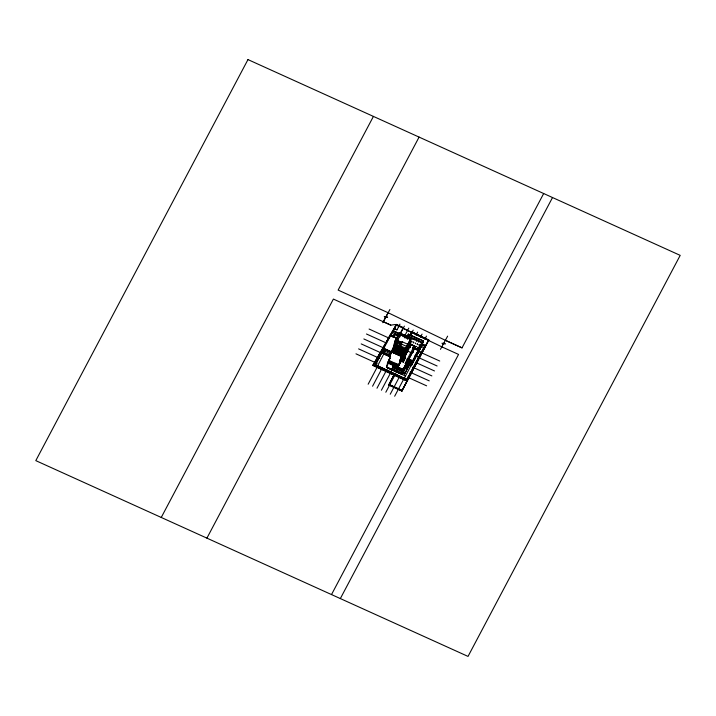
<?xml version="1.0" encoding="UTF-8"?>
<svg xmlns="http://www.w3.org/2000/svg" width="716" height="716" viewBox="0 0 716 716"><rect width="100%" height="100%" fill="white"/><g stroke="black" fill="none" stroke-linecap="round" stroke-linejoin="round"><path stroke-width="1.07" d="M409.928 343.975L410.17 340.53L407.243 346.043M411.279 338.525L410.984 338.059L410.402 340.342L410.152 346.481L407.135 352.174L409.695 342.23L406.786 347.725M410.152 346.481L411.163 337.979L411.36 338.605M407.037 381.082L407.323 380.67L407.198 381.154L372.964 365.464L373.09 364.981L396.395 324.42L403.359 327.776L403.153 328.402L425.519 339.169M407.234 380.447L407.109 380.939L373.215 365.402L373.34 364.918L394.409 374.566L388.976 384.948L401.864 390.855L428.508 340.369M375.363 364.775L406.939 379.507L375.363 364.775L383.516 349.354M377.475 366.162L383.865 353.776M382.881 350.867L383.758 347.457L388.26 338.945M383.794 348.388L401.345 356.282M383.006 352.299L390.417 355.378M383.973 349.193L391.366 352.541L383.982 349.131L383.23 352.057L384.259 350.124M383.74 350.58L383.731 351.252L383.883 350.643M384.116 349.113L384.107 349.793M383.955 353.919L384.107 353.31M389.459 337.746L390.157 335.025L396.664 338.059M394.453 328.886L390.417 336.511M388.358 355.619L388.466 355.53M442.166 347.009L396.27 324.912L396.395 324.42M403.359 327.776L396.485 324.643L396.36 325.127L398.982 326.219M387.893 362.529L403.278 369.501L415.361 346.616L409.427 343.931M388.761 361.007L391.249 351.637L401.363 356.219L399.027 365.303L388.761 361.007L398.875 365.59L403.681 356.38M396.995 329.861L394.31 328.572L396.995 329.861L398.964 326.138M389.952 357.651L389.549 359.038M391.079 353.265L391.187 352.827M391.455 351.798L400.727 334.256L399.779 336.976M387.392 367.917L405.471 375.99M389.209 360.864L388.913 362.019L397.505 366.252M389.576 361.025L389.28 362.189L389.522 361.723M392.431 350.912L394.946 341.111L399.349 332.788L402.097 334.032L401.703 335.553M389.943 361.195L389.647 362.35L389.889 361.884M392.332 351.753L396.172 353.498L392.332 351.753L395.841 345.022L399.635 346.947L395.841 345.022M398.901 326.353L399.027 325.87M392.601 351.243L396.44 352.979M393.165 349.122L394.964 342.534M395.035 341.863L395.688 339.706M393.299 349.417L395.885 339.33M395.912 339.626L395.178 341.935M395.026 346.571L398.866 348.307M397.792 337.415L397.496 336.941M395.322 346.096L399.161 347.833M395.563 345.542L399.439 347.323M394.355 343.394L396.1 344.181L396.682 341.908M397.076 340.413L398.132 338.391L397.076 340.413L401.801 342.561M398.767 335.07L399.349 332.788M397.371 341.944L396.225 343.698L394.48 342.901M397.496 343.188L398.15 342.946L397.505 343.125M393.326 365.652L392.189 368.471M393.702 364.184L394.31 363.889L393.702 364.184L393.997 363.03M388.725 385.011L394.158 374.638L388.725 385.011L401.953 391.079L428.821 340.037L411.888 331.875L428.58 340.1L428.454 340.583M394.069 364.355L394.364 363.2M396.834 353.793L400.826 355.601L396.834 353.793L400.342 347.063L404.28 349.059L400.342 347.063M399.331 344.02L399.984 343.778M398.588 348.826L394.749 347.081M399.761 344.217L400.002 343.716M398.463 350.706L402.455 352.514M398.714 350.151L402.723 352.004M402.446 335.885L402.831 334.363L402.616 335.965M399.009 349.676L403.001 351.484M403.35 336.296L403.735 334.775L403.52 336.368M401.175 344.861L401.425 344.36M402.159 341.747L400.575 345.667L402.159 341.747L407.708 344.253M404.254 336.708L404.647 335.186L404.424 336.78M396.136 372.311L396.852 370.011M398.114 366.189L398.042 364.865M404.961 337.88L405.551 335.598L405.131 337.952M396.503 372.472L396.601 370.476M398.418 365.035L398.042 366.494L403.618 355.834M398.66 364.569L397.747 366.019M398.893 364.981L394.972 363.209M399 364.578L403.681 355.557M399.277 363.486L404.37 352.907M404.012 353.265L399.895 360.954M404.236 352.406L400.02 360.587L400.387 359.047M400.647 358.027L405.265 349.417L407.046 350.258L405.247 353.713M398.875 365.59L401.211 356.496M406.062 337.522L406.455 336.01L406.232 337.603M406.974 337.934L407.359 336.413L407.144 338.015M407.449 336.162L422.574 342.74M407.717 335.876L422.44 342.543M401.273 361.473L403.162 352.523L400.906 361.312L402.678 358.591M408.424 334.175L423.496 340.932M404.021 352.317L401.416 361.732L403.672 352.943L405.462 353.758M408.514 334.39L423.254 341.004L412.443 361.535M401.81 361.061L404.048 352.227L405.704 352.997M407.449 339.295L408.272 336.824L408.048 338.426M402.338 359.709L403.18 359.799M402.526 359.316L404.28 352.281M407.878 338.346L408.272 336.824M408.335 336.565L407.458 338.104M402.965 357.749L403.359 356.282M404.988 350.482L400.396 359.128M405.265 349.417L407.055 350.231M402.544 361.294L403.359 359.351M402.92 359.808L403.645 358.161M403.027 359.566L403.735 357.884M403.135 359.316L402.383 359.056M403.296 358.367L403.511 357.857M402.875 357.275L403.591 357.705L403.385 358.197L402.652 357.839M403.672 356.899L404.182 355.727L403.448 355.413M403.027 356.38L403.761 356.729L403.045 356.3M403.86 356.487L403.144 356.076M404.048 355.44L404.352 354.751M404.137 355.27L403.421 354.841L405.184 355.691M404.638 353.462L403.896 353.149M402.866 360.533L402.124 360.202M402.965 360.291L402.231 359.951L401.774 361.052M403.403 358.6L404.37 358.68M403.994 356.138L403.251 355.807M404.093 355.897L403.359 355.566M404.746 353.212L404.003 352.881M404.844 352.97L404.11 352.63M403.573 358.412L404.558 358.492M403.949 356.944L404.782 357.105L402.732 356.604M405.677 350.634L407.538 344.978M406.24 349.05L407.315 344.87M408.782 338.757L409.176 337.236L409.436 337.692M408.952 338.838L409.319 337.147L409.749 337.334L409.078 337.639L409.319 337.147M403.054 362.43L405.265 353.65M406.053 350.473L407.932 344.235M405.721 352.737L403.385 361.857L401.604 360.998L402.929 358.483M406.178 350.777L408.156 343.411L406.446 350.795M404.03 360.014L401.98 359.53M404.406 358.555L402.356 358.072M404.961 356.291L408.004 343.689M404.057 360.085L404.585 358.367L403.555 360.246M404.916 357.06L405.274 355.494L403.52 354.608M405.614 354.16L406.044 352.666M403.215 361.786L404.549 359.217L408.057 345.327M409.686 339.169L410.08 337.648L409.856 339.241M403.377 361.732L404.71 359.351L406.616 351.171M411.682 332.51L411.888 331.875M411.79 332.564L410.304 335.365M410.026 341.147L409.722 340.413M410.599 339.241L400.208 334.47M403.027 369.295L401.721 374.217L403.726 370.279M407.476 352.541L406.804 352.845M402.294 372.982L402.768 371.112M403.341 368.901L403.117 370.503M409.633 343.85L415.584 346.634L403.368 369.725L387.669 362.52L386.443 367.299L402.159 374.423L403.394 369.644M403.368 370.262L403.842 368.427M405.077 363.54L413.275 347.895L418.43 350.231M410.134 344.271L410.805 343.966L410.384 343.77M403.135 371.183L403.573 371.38L404.522 367.702L404.084 367.505M410.572 344.396L410.805 343.966M407.216 359.513L407.467 358.456L412.649 360.864L411.584 364.918L414.698 359.029M410.447 347.618L409.892 346.75M411.87 341.98L411.691 341.29L411.888 341.917M405.704 367.317L406.455 364.39L408.075 365.142M412.756 339.312L413.427 339.008L413.186 339.5M405.739 367.335L406.5 364.39M406.724 363.639L408.478 364.453L407.896 363.871M406.464 365.241L406.84 363.603L407.673 363.764L406.93 363.451M407.037 363.2L407.789 363.442M407.144 362.958L407.896 363.191M407.243 362.708L408.004 362.949M392.198 368.418L404.603 374.012L409.445 364.274M405.587 364.659L408.174 359.602L402.929 369.519M412.21 344.665L412.631 344.861L411.977 345.103L412.219 344.602M407.574 363.952L408.236 362.377M408.541 360.112L408.711 359.584M412.398 345.291L412.649 344.799M407.037 366.368L406.303 366.037M407.413 364.9L406.679 364.569M407.932 363.746L407.502 364.757L406.786 364.328M408.013 363.746L407.708 364.265L406.974 363.925L402.571 371.89L406.849 363.746M408.111 362.699L403.573 371.38M413.302 342.561L413.535 342.123L413.714 342.812L413.535 342.123M407.708 364.032L408.138 363.576L411.414 365.348M408.559 363.227L409.892 360.703M408.532 364.059C403.52 378.827 412.532 353.552 408.022 365.16M414.832 339.706L415.038 340.279M401.864 390.855L428.58 340.1M409.319 362.189L408.308 365.625L407.583 365.267M411.557 353.024L407.341 350.777M401.953 391.079L402.079 390.587L388.851 384.528M408.46 366.27L409.534 361.911L412.577 363.137L413.329 360.211L412.747 360.578M413.195 348.2L413.383 347.269L418.797 349.721L417.714 353.668L416.828 353.274M413.821 345.935L414.475 345.694L414.063 345.443M414.26 346.07L414.483 345.631M412.971 352.505L412.783 351.869L413.186 352.129M415.549 343.653L415.378 342.964L415.566 343.59M416.444 340.977L417.115 340.673L416.864 341.174M410.223 366.395L410.689 364.56M415.361 346.616L410.393 344.459M415.101 348.513L415.602 346.553M410.59 366.556L411.056 364.73M415.906 346.275L416.309 346.526L415.656 346.768L416.327 346.463M409.248 364.641L411.351 365.599L411.691 364.274M412.559 361.07L418.493 349.82L413.383 347.269L418.914 349.882M417.204 343.859L417.392 344.486L417.213 343.796M418.278 341.809L418.529 341.317L418.708 342.006M414.77 358.107L414.841 359.092L413.955 358.689M417.732 347.171L417.92 347.797L418.171 347.296M419.039 344.691L419.236 345.318L419.057 344.629M417.884 351.547L412.246 362.529M417.893 351.198L418.332 350.759M420.122 342.651L420.775 342.4L420.373 342.15L420.56 342.776M418.672 349.175L417.464 354.134L418.744 349.202M417.831 352.012L418.493 352.317L420.274 346.249L419.612 345.953L419.173 346.786L419.836 347.09M418.493 352.317L420.274 346.249M420.417 346.329L420.041 348.11M420.373 348.057L418.457 351.654M422.028 342.49L422.512 342.991L421.276 346.687L420.722 346.437L421.411 344.369M421.76 345.918L422.61 342.624M424.892 345.568L421.393 352.433L418.332 351.055M425 345.622L422.064 343.922M428.696 340.521L428.821 340.037M397.416 337.245L397.568 336.815L396.557 338.713M408.281 334.605L408.451 334.086L406.572 337.71M419.791 348.361L420.99 346.034M420.158 348.522L420.927 346.499M422.324 342.4L421.375 345.237L422.073 345.21L411.351 365.599M421.957 345.551L423.514 340.914L411.87 362.985M403.699 356.801L404.486 354.957M407.18 365.446L407.968 363.594M393.809 336.234L394.444 334.086L398.866 336.081M161.252 517.453L373.421 116.413M206.915 538.137L333.396 299.073L390.793 325.145L395.42 324.5L396.27 324.912M419.084 137.096L338.14 290.096L388.144 312.74L445.853 340.539L462.026 347.869L543.677 193.535M383.391 321.717L388.144 312.74M383.167 348.28L390.157 335.025M374.763 366.109L383.418 349.748M383.534 349.847L382.04 352.675L390.551 356.523M384.107 350.052L382.595 352.916L383.74 348.45L390.712 335.276L396.727 338.435M384.179 352.549L384.787 352.254L384.546 352.72M392.896 337.012L394.444 334.086M368.149 384.224L377.529 366.485M393.003 337.2L395.778 331.991M398.382 327.069L399.949 324.106M393.576 336.592L394.811 334.247M393.818 337.003L395.411 333.987L398.177 335.231M398.033 336.189L398.526 335.258M388.958 354.724L388.842 354.089L388.528 354.796L383.928 352.711M399.993 333.88L403.072 328.044M372.571 386.219L382.469 367.496M400.029 334.309L404.37 326.111M391.097 351.914L395.536 343.519M391.652 351.851L393.612 348.146M394.579 346.329L395.563 344.45L393.809 347.851M396.834 341.908L395.832 343.805L405.319 348.101M391.034 353.248L393.648 348.164M396.1 344.181L397.085 342.32M402.097 334.032L401.739 334.712L393.353 330.855M387.642 362.6L390.05 358.009M389.952 358.394L387.571 362.905L402.848 369.823M402.831 334.363L402.473 335.043L403.001 334.444M387.911 364.355L386.515 366.995L402.24 374.119M403.735 334.775L403.377 335.455L403.905 334.855M404.647 335.186L404.28 335.867L404.817 335.258M376.983 388.224L386.891 369.501M404.093 336.985L408.791 328.116M396.172 353.498L399.68 346.768M405.551 335.598L405.193 336.278L405.721 335.67M406.455 336.01L406.097 336.69L406.625 336.081M406.59 338.033L408.532 334.336M407.529 336.493L407.001 337.102M393.621 364.489L392.082 369.51L392.798 368.176M408.433 336.905L407.905 337.505M390.829 371.774L391.813 369.921M409.176 337.236L408.809 337.916L409.346 337.317M410.17 335.365L411.745 332.287M381.404 390.229L391.312 371.506M410.599 335.043L413.204 330.112M410.08 337.648L409.722 338.328L410.25 337.728M400.826 355.601L404.334 348.871M401.112 356.174L405.829 347.287M405.65 348.101L400.772 357.66L405.605 348.289M411.163 337.979L407.78 344.512M407.485 345.13L411.145 338.041M400.504 358.716L403.582 352.881M406.876 347.036L410.241 340.646M403.878 352.764L400.128 360.184M406.858 347.412L408.585 343.662M406.849 347.976L408.272 344.888M406.223 349.569L408.084 345.622M399.537 362.502L404.263 353.31M406.133 349.936L407.95 346.132M403.735 354.796L399.349 363.066M406.133 350.249L407.789 346.75M399.134 363.916L403.43 355.664M405.059 352.487L404.424 353.973L403.69 353.623M406.16 350.661L407.646 347.323M406.169 350.938L407.485 347.94M406.133 351.055L407.368 348.737M402.195 358.868L403.529 356.362M406.124 351.592L407.171 349.157M405.372 353.149L407.064 349.918M401.989 390.363L389.101 384.456L388.976 384.948L394.409 374.566M405.095 354.465L406.706 350.983M404.048 356.756L403.779 357.141L404.227 356.523M404.719 355.924L406.053 353.364M404.88 355.879L404.495 356.64L402.92 355.87M385.826 392.225L395.733 373.501M404.307 357.32L405.865 354.098M416.059 335.07L417.625 332.117M404.343 357.391L405.498 355.27M403.475 359.495L402.643 361.052L401.918 360.694M404.119 358.107L405.489 355.557M403.967 358.85L405.256 356.308M404.236 358.743L403.743 359.566L402.168 358.805M403.368 361.034L404.665 358.51M404.737 358.492L403.197 361.661L401.685 360.98M407.467 358.456L413.06 361.267M390.247 394.23L399.626 376.491M403.314 369.725L407.225 362.332M420.48 337.075L422.046 334.121M407.395 362.412L403.251 370.217L392.941 365.545L403.215 370.136M406.062 365.903L406.965 364.175M402.159 374.423L406.93 365.402M407.502 364.73L407.198 365.42L406.464 365.062M408.245 364.444L409.588 361.875L408.254 366.306M407.869 365.903L409.212 363.343M406.079 365.849L407.699 366.61L408.943 364.095M407.681 366.637L409.024 364.077M407.27 368.087L408.192 366.431M404.603 374.012L409.14 365.429M414.886 355.986L415.906 354.062M417.947 350.205L422.538 341.639M419.308 347.976L418.627 350.598M419.406 348.2L421.661 343.895M417.607 352.326L421.33 346.258L417.714 353.086M394.659 396.234L404.567 377.511M418.037 351.261L412.201 363.128L408.791 361.589M418.529 351.153L421.769 344.987M424.901 339.08L426.468 336.117M404.459 377.95L418.046 352.245M417.562 353.606L414.94 358.564L414.206 358.233M425.107 345.3L406.357 380.599L421.285 352.353L418.762 356.962L416.184 355.789L418.198 352.138M331.508 594.575L458.553 354.429L441.808 346.839M340.342 598.576L552.519 197.535M382.72 322.701L385.45 317.689L384.268 316.57L387.616 317.349L386.309 316.105L389.907 309.5M440.447 349.345L447.625 336.144M372.964 365.464L396.485 324.643M373.215 365.402L387.616 340.351M388.716 338.417L396.413 324.912M404.2 355.503L404.638 355.02M407.332 365.5L407.762 365.035M409.158 335.007L412.085 336.323M414.027 337.209L419.871 339.858M422.789 341.174L423.344 341.425M399.116 333.647L393.272 330.998L399.054 333.871M421.903 343.966L425.644 345.909L421.849 344.19M421.285 345.363L421.822 345.676M394.534 334.3L398.472 336.081M419.961 346.741L419.388 349.345M408.934 342.633L406.581 351.78L404.871 355.181L403.296 354.411M396.566 338.104L390.632 335.419L396.548 338.185M409.973 344.432L415.065 346.741M397.094 340.36L401.819 342.499M413.204 348.039L418.359 350.375M414.519 348.799L418.35 350.536M418.269 351.18L418.932 351.475M369.089 329.038L389.316 338.247M418.538 351.431L439.731 361.034M396.494 341.72L401.658 344.056M394.946 341.111L406.751 346.463M417.697 352.603L417.535 353.212M400.074 347.582L404.093 349.426M399.796 348.092L403.815 349.945M415.513 355.691L415.012 357.642M399.528 348.611L403.547 350.455M366.467 333.996L386.649 343.134M417.938 357.311L437.109 365.992M399.251 349.122L403.269 350.974M394.48 347.6L398.347 349.381M404.2 352.46L404.934 352.818M394.203 348.11L398.078 349.891M393.934 348.629L397.801 350.41M405.444 354.33L404.531 354.205L405.381 354.411M397.505 350.885L393.666 349.14L397.532 350.921M403.484 353.677L405.328 354.483M393.388 349.659L397.264 351.44M397.89 351.699L401.909 353.543M393.12 350.169L396.986 351.95M397.622 352.209L401.64 354.062M404.424 355.288L405.292 355.592M403.314 355.082L405.068 355.816M403.108 355.145L405.104 356.013M392.842 350.688L396.718 352.469M397.353 352.728L401.363 354.572M397.076 353.239L401.094 355.091M383.758 347.457L384.313 347.699M403.931 356.881L404.755 357.195M402.938 356.55L404.692 357.284M407.431 358.653L412.738 361.061L411.727 364.981L408.165 363.37M363.844 338.954L384.027 348.092M415.316 362.269L434.487 370.951M403.072 356.872L403.806 357.212M402.983 357.024L403.699 357.454M407.359 359.083L412.514 361.419M401.309 356.398L383.194 348.2L381.959 352.979L389.862 356.55M407.288 359.208L412.944 361.741M383.642 348.835L391.795 352.523M402.544 357.338L404.164 358.09M408.093 359.906L412.371 361.849M402.759 357.597L403.484 357.946M402.669 357.767L403.394 358.116M403.672 358.224L404.54 358.519M402.562 358.009L404.316 358.743M412.174 362.6L412.685 362.735M383.606 350.589L390.99 354.008M402.294 359.226L404.164 359.987M402.276 359.307L403.994 360.148M402.061 359.513L403.94 360.211M407.592 362.609L411.843 364.534M406.939 362.475L411.825 364.596M401.792 360.264L403.412 361.016M408.075 363.683L408.854 364.023M406.948 363.37L407.664 363.782M407.78 363.996L408.541 364.372M384.036 353.659L387.499 355.226M408.809 364.892L407.494 367.371L405.891 366.583M383.803 353.999L389.987 356.801M361.222 343.913L382.416 353.507M412.693 367.227L431.864 375.909M408.218 365.795L406.267 365.124M406.607 365.375L407.332 365.724M406.518 365.545L407.243 365.894L406.5 365.616M406.411 365.786L407.127 366.216L406.822 366.878L406.088 366.529M394.981 363.173L397.908 364.498M388.976 360.479L393.156 362.377M358.6 348.871L379.793 358.465M410.062 372.186L429.242 380.867M392.574 366.95L402.84 371.595L392.565 367.013M403.359 372.15L404.898 372.848M386.506 367.048L402.222 374.173M355.977 353.829L377.171 363.424M407.44 377.144L426.62 385.826M445.361 340.297L462.026 347.869M373.09 364.981L394.328 374.71M383.284 321.672L390.793 325.145M392.1 332.161L398.024 335.07M420.731 346.186L424.678 348.128M443.168 344.333L441.987 343.215L445.334 343.993L444.036 342.74M392.923 350.545L396.637 352.612L392.923 350.545M393.191 350.026L396.915 352.093L393.191 350.026M393.469 349.515L397.183 351.583L393.469 349.515M393.737 348.996L397.461 351.064L393.737 348.996M394.006 348.486L397.729 350.554L394.006 348.486M394.283 347.967L397.998 350.035L394.283 347.967M394.552 347.457L398.275 349.524L394.552 347.457M397.156 353.095L401.023 355.226L397.156 353.095M397.425 352.585L401.291 354.715L397.425 352.585M397.693 352.066L401.56 354.205L397.693 352.066M397.971 351.556L401.837 353.686L397.971 351.556M398.239 351.037L402.186 353.033L398.239 351.037M399.331 348.978L403.197 351.117L399.331 348.978M399.6 348.468L403.466 350.598L399.6 348.468M399.877 347.949L403.743 350.088L399.877 347.949M400.146 347.439L404.012 349.569L400.146 347.439M403.931 351.932L405.73 352.907L403.931 351.932M404.531 353.704L403.779 353.453L404.522 353.731M405.775 364.695L405.838 365.178L405.775 364.695M406.894 364.077L407.61 364.507L406.894 364.077M406.939 366.619L406.196 366.306L406.939 366.619M407.315 365.151L406.572 364.838L407.315 365.151M421.071 345.085L420.596 346.884L421.142 345.121M247.969 59.589L35.8 460.63L468.031 656.411L680.2 255.37L247.969 59.589M412.523 347.618L412.649 348.253L412.523 347.618M401.273 372.016L401.39 372.642L401.273 372.016"/></g></svg>
